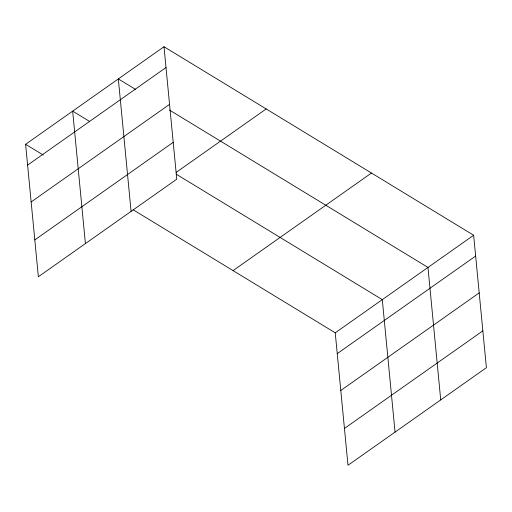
<?xml version="1.0" encoding="UTF-8"?>
<svg xmlns="http://www.w3.org/2000/svg" width="512" height="512" viewBox="0 0 512 512"><rect width="100%" height="100%" fill="white"/><g stroke="black" fill="none" stroke-linecap="round" stroke-linejoin="round"><path stroke-width="0.77" d="M164.006 46.726L176.762 179.181L38.355 276.755L25.6 144.301L164.006 46.726L473.645 235.245L486.4 367.699L347.994 465.274L335.238 332.819L133.178 209.798M27.603 165.114L166.01 67.533M31.149 201.952L169.555 104.378M34.81 239.91L173.21 142.336M176.147 172.416L266.189 108.934M233.062 270.605L371.462 173.03M335.238 332.819L473.645 235.245M337.242 353.632L475.648 256.051M340.794 390.47L479.2 292.896M344.448 428.435L482.854 330.854M135.36 89.293L118.33 78.925L131.085 211.379M169.421 110.029L427.974 267.443L440.723 399.898M89.69 121.491L72.659 111.123L85.414 243.584M176.192 174.157L382.298 299.642L395.053 432.102M25.6 144.301L43.309 155.085"/></g></svg>
